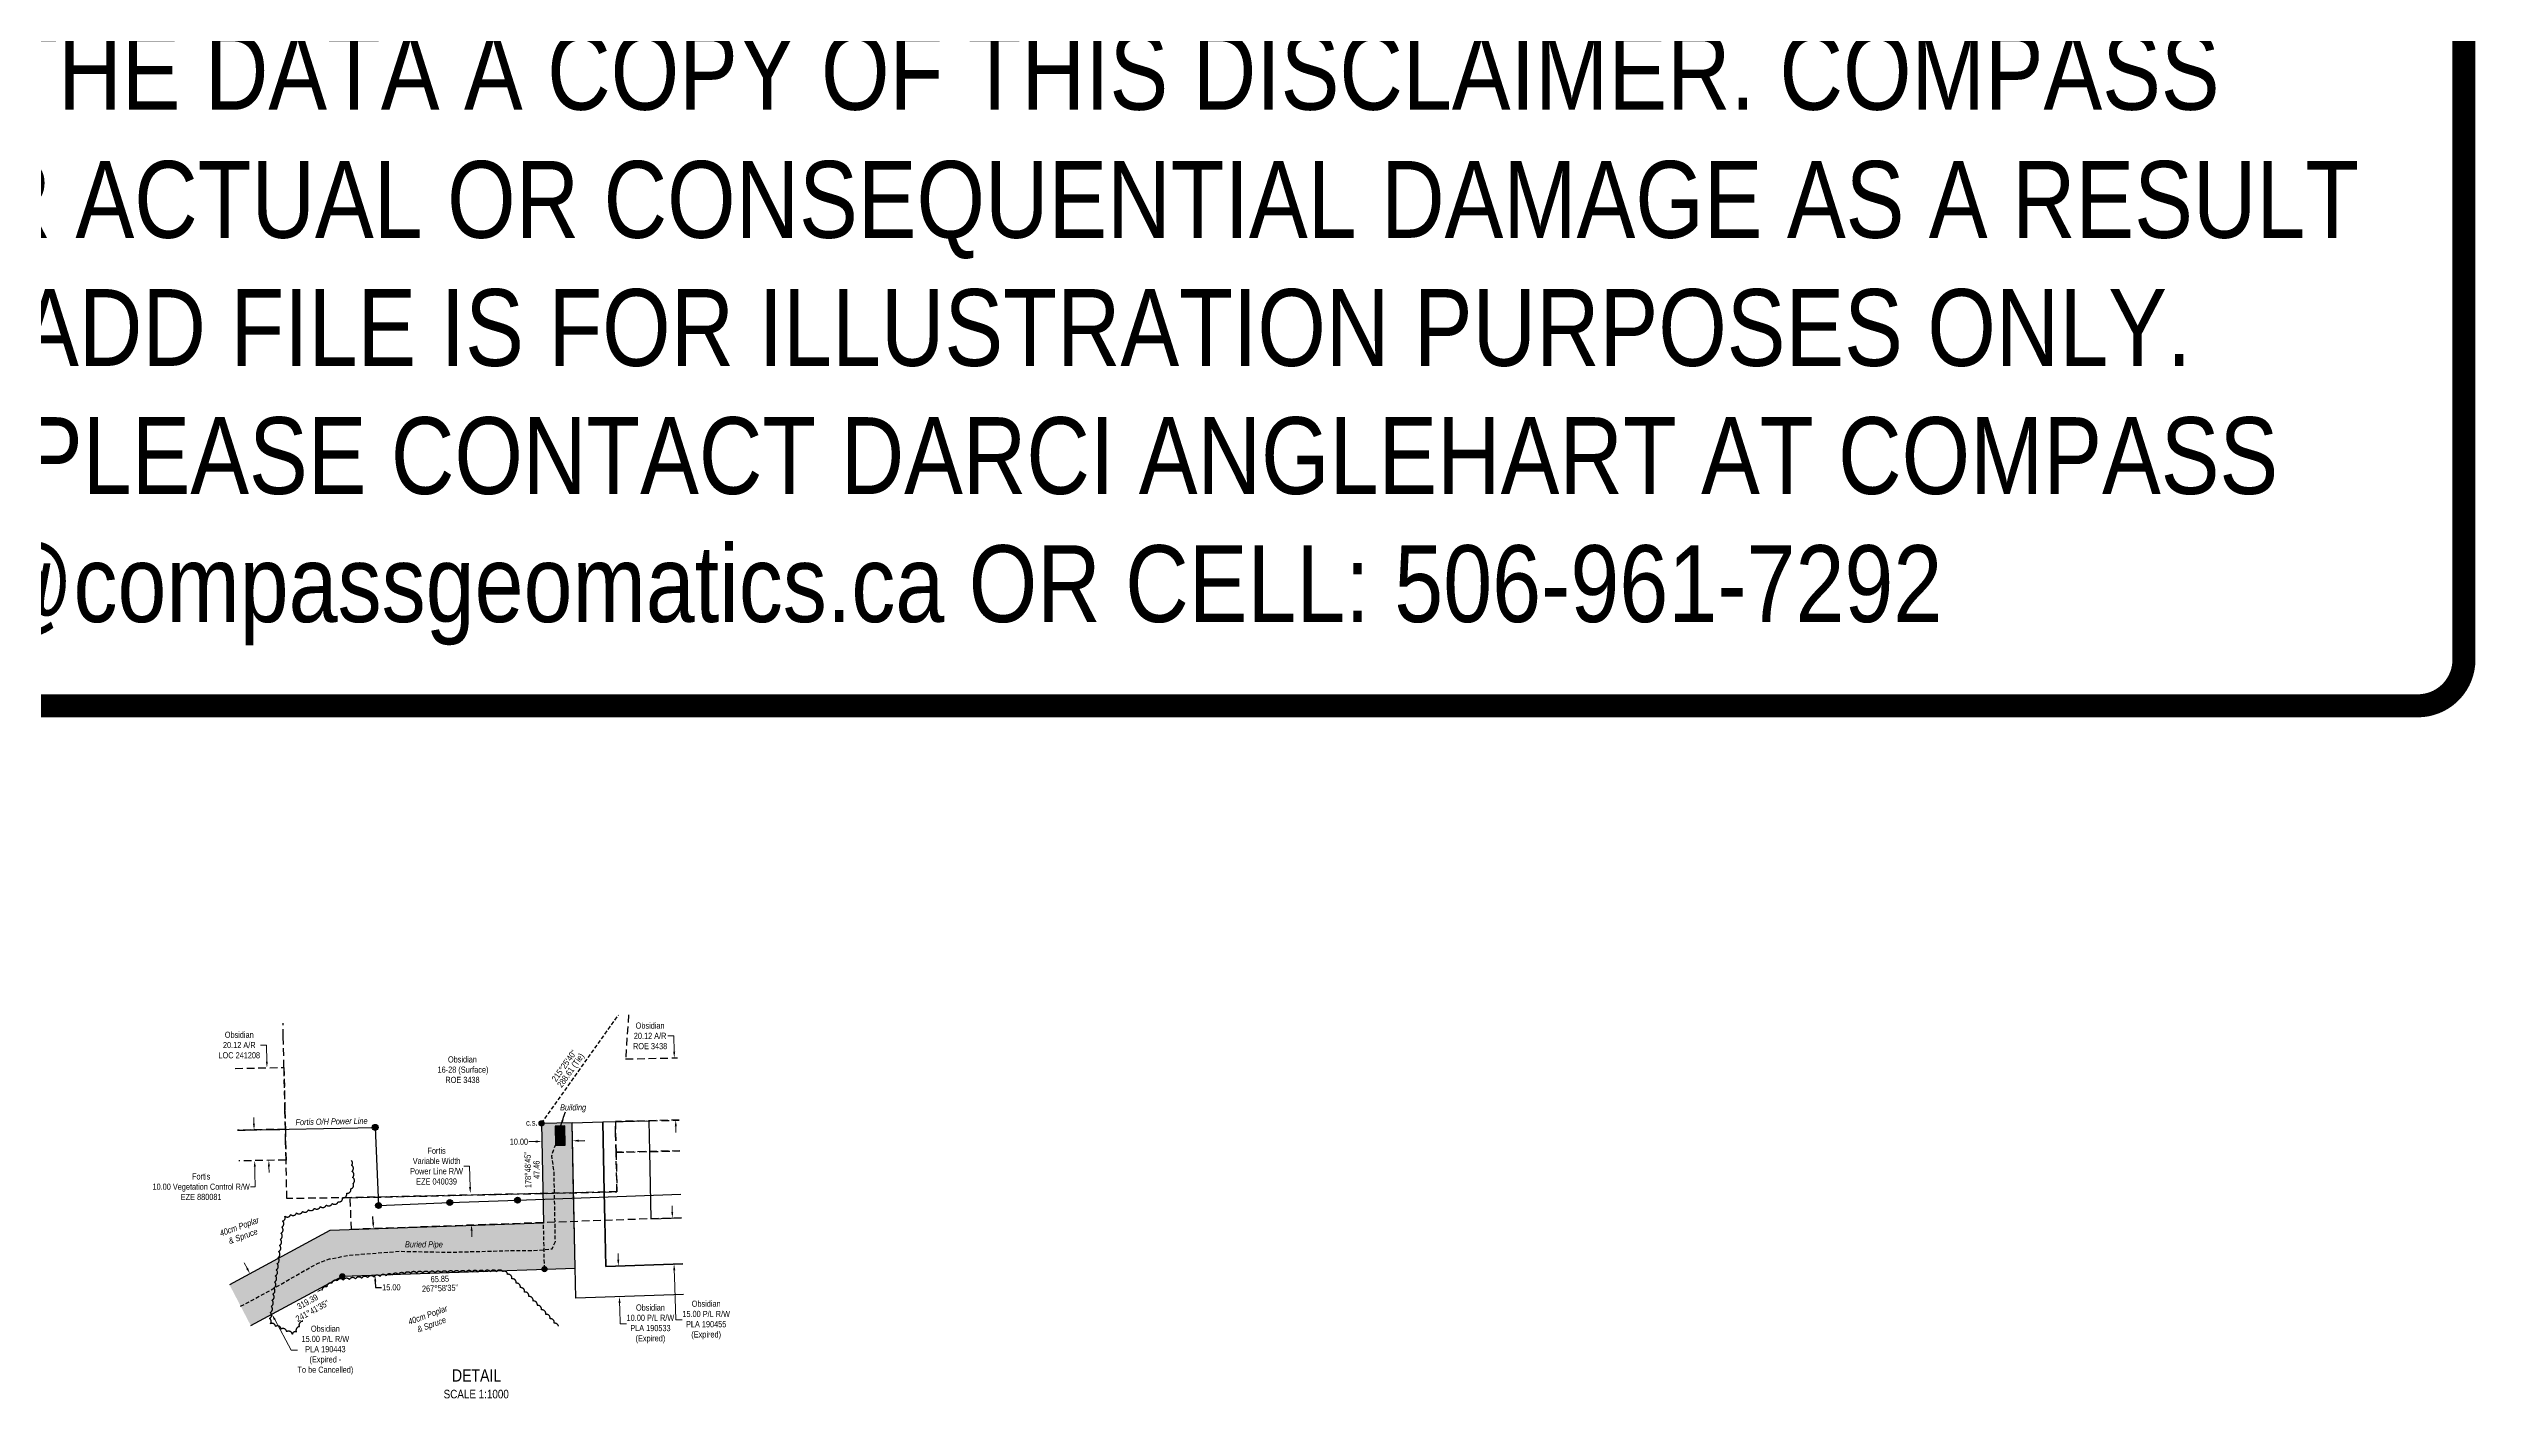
# Model space of a CAD drawing. Extents: x 604007 to 611903, y 5892401 to 5896839.
# Drawn here: x 607955 to 611903, y 5892423 to 5894631 of the extents above; entities that cross this region are included whole.
import ezdxf
from ezdxf.enums import TextEntityAlignment as Align

# ---------------------------------------------------------------- set-up
doc = ezdxf.new("R2010")
doc.units = 0
doc.header["$LTSCALE"] = 5
doc.header["$PDSIZE"] = 0.5
for name, pattern in [('0', [1, 1, 0]), ('foc-ACCESSROAD', [3.75, 2.5, -1.25]), ('foc-FLOWLINE', [3.75, 2.5, -1.25]), ('foc-TIELINE', [1.875, 1.25, -0.625]), ('foc-TRAV', [1.875, 1.25, -0.625]), ('UG_PIPE', [1.875, 1.25, -0.625])]:
    doc.linetypes.add(name, pattern=pattern)
doc.layers.get('Defpoints').update_dxf_attribs({"color": 9})
for name, color, linetype in [('AS-PIPE-UG', 44, 'UG_PIPE'), ('AS-PIPE-UG-T', 44, 'Continuous'), ('AS-POWER', 104, 'foc-POWER'), ('AS-POWER-EXISTING-PP', 72, 'Continuous'), ('C-AR', 13, 'foc-ACCESSROAD'), ('C-RW', 13, 'Continuous'), ('C-WS', 13, 'foc-ACCESSROAD'), ('DETAIL-T', 7, 'Continuous'), ('F-EZE', 190, 'foc-FLOWLINE'), ('L-BD1', 253, 'Continuous'), ('L-MON', 1, 'Continuous'), ('L-TIE', 7, 'foc-TIELINE'), ('P-PROPOSED', 10, 'Continuous'), ('P-PROPOSED-H', 21, 'Continuous'), ('P-TRAV', 4, 'foc-TRAV'), ('P-TXT', 4, 'Continuous'), ('T-BUSH', 110, '0'), ('T-BUSH-T', 110, 'Continuous')]:
    doc.layers.add(name, color=color, linetype=linetype)
doc.layers.add('AS-STRUCTURE', color=7, linetype='Continuous', lineweight=30, true_color=0x595959)
doc.layers.add('AS-STRUCTURE-H', color=7, linetype='Continuous', true_color=0xa8a8a8)
doc.layers.add('AS-STRUCTURE-T', color=7, linetype='Continuous', true_color=0x454545)
for name, color, linetype, lineweight in [('C-AR-T', 13, 'Continuous', 9), ('C-RW-T', 13, 'Continuous', 9), ('C-WS-T', 13, 'Continuous', 9), ('F-EZE-T', 190, 'Continuous', 9)]:
    doc.layers.add(name, color=color, linetype=linetype, lineweight=lineweight)
doc.layers.add('DISCLAIMER', color=7, linetype='Continuous', plot=False)
doc.styles.add('175L', font='ARIALN.TTF', dxfattribs={"height": 20})
doc.styles.add('80', font='ARIALN.TTF', dxfattribs={"height": 10})
doc.styles.add('80CG', font='ARIALN.TTF', dxfattribs={"height": 10})
doc.styles.add('80L', font='ARIALN.TTF', dxfattribs={"height": 10})
doc.styles.add('foc-LtypeFont', font='ARIALN.TTF', dxfattribs={"height": 7.35})
doc.linetypes.add('foc-POWER', pattern='A,6,-1,["P",foc-LtypeFont,S=0.2,R=0,X=-0.625,Y=-0.75],-1.24,4', length=12.24)
doc.dimstyles.new('Compass 5 000', dxfattribs={"dimscale": 5, "dimtxt": 9, "dimasz": 2, "dimexe": 0.2, "dimexo": 0.0625, "dimgap": 0.5, "dimtad": 0, "dimtih": 1, "dimtoh": 1, "dimzin": 0, "dimdsep": 46, "dimtxsty": '80CG', "dimcen": 0.1, "dimse1": 1, "dimse2": 1, "dimclrd": 256, "dimclrt": 256, "dimaunit": 1, "dimadec": 4, "dimazin": 0, "dimtfac": 0.06, "dimtofl": 0, "dimtmove": 0, "dimatfit": 1, "dimfxl": 0.2, "dimtolj": 1, "dimtzin": 0, "dimlwd": -1, "dimarcsym": 0})

# ---------------------------------------------------------------- blocks, each defined once
blk = doc.blocks.new('*D427')
at = {"layer": 'C-RW-T', "transparency": 16777216}
for p, q in [((608882, 5892660.2), (608881.7, 5892670.2)), ((608884.3, 5892590), (608884.6, 5892580)), ((608885.4, 5892555.9), (608884.6, 5892580)), ((608895.4, 5892555.9), (608885.4, 5892555.9))]:
    blk.add_line(p, q, dxfattribs=at)
for points in [[(608883.7, 5892660.3), (608880.3, 5892660.2), (608882.3, 5892650.2)], [(608885.9, 5892590), (608882.6, 5892589.9), (608883.9, 5892600)]]:
    blk.add_solid(points, dxfattribs=at)
at = {"layer": 'Defpoints', "color": 0, "transparency": 16777216}
for p in [(608903.1, 5892650.9), (608883.9, 5892600), (608904.7, 5892600.7)]:
    blk.add_point(p, dxfattribs=at)
at = {"layer": 'C-RW-T', "transparency": 16777216, "insert": (608934.4, 5892555.9), "char_height": 10, "attachment_point": 5, "style": '80CG'}
blk.add_mtext('\\A1;Obsidian\\P10.00 P/L R/W\\PPLA 190533\\P(Expired)', dxfattribs=at)
blk = doc.blocks.new('*D439')
at = {"layer": 'C-AR-T', "transparency": 16777216}
for p, q in [((608972.5, 5893024.4), (608962.5, 5893024.4)), ((608973, 5892998.6), (608972.5, 5893024.4)), ((608975.7, 5892877.2), (608975.9, 5892867.2))]:
    blk.add_line(p, q, dxfattribs=at)
for points in [[(608974.7, 5892998.7), (608971.4, 5892998.6), (608973.2, 5892988.6)], [(608977.4, 5892877.2), (608974, 5892877.2), (608975.5, 5892887.2)]]:
    blk.add_solid(points, dxfattribs=at)
at = {"layer": 'Defpoints', "color": 0, "transparency": 16777216}
for p in [(608973.2, 5892988.6), (609048.8, 5892990.3), (609051, 5892888.9)]:
    blk.add_point(p, dxfattribs=at)
at = {"layer": 'C-AR-T', "transparency": 16777216, "insert": (608933.9, 5893024.4), "char_height": 10, "attachment_point": 5, "style": '80CG'}
blk.add_mtext('\\A1;Obsidian\\P20.12 A/R\\PROE 3438', dxfattribs=at)
blk = doc.blocks.new('*D440')
at = {"layer": 'Defpoints', "color": 0, "transparency": 16777216}
for p in [(608484.9, 5892762.8), (608486.7, 5892711.8), (608643.2, 5892717.3)]:
    blk.add_point(p, dxfattribs=at)
at = {"layer": 'F-EZE-T', "transparency": 16777216}
for p, q in [((608639.9, 5892812.5), (608629.9, 5892812.5)), ((608641.1, 5892778.3), (608639.9, 5892812.5)), ((608643.6, 5892707.3), (608643.9, 5892697.3))]:
    blk.add_line(p, q, dxfattribs=at)
for points in [[(608642.7, 5892778.4), (608639.4, 5892778.3), (608641.4, 5892768.3)], [(608645.2, 5892707.4), (608641.9, 5892707.3), (608643.2, 5892717.3)]]:
    blk.add_solid(points, dxfattribs=at)
at = {"layer": 'F-EZE-T', "transparency": 16777216, "insert": (608586.5, 5892812.5), "char_height": 10, "attachment_point": 5, "style": '80CG', "bg_fill": 3, "box_fill_scale": 1.1, "bg_fill_color": 256, "bg_fill_true_color": 13158600, "bg_fill_transparency": 0}
blk.add_mtext('\\A1;Fortis\\PVariable Width\\PPower Line R/W\\PEZE 040039', dxfattribs=at)
blk = doc.blocks.new('PLIA')
at = {"color": 255, "const_width": 1}
blk.add_lwpolyline([(-0.5, 0, 1), (0.5, 0, 1)], format="xyb", close=True, dxfattribs=at)
blk = doc.blocks.new('PLIAA')
blk.add_blockref('PLIA', (0, 0))
blk = doc.blocks.new('PLIB')
at = {"color": 1}
blk.add_circle((0, 0), 0.8, dxfattribs=at)
blk = doc.blocks.new('PLIBB')
blk.add_blockref('PLIB', (0, 0))
blk = doc.blocks.new('PLICC')
for name in ['PLIAA', 'PLIBB']:
    blk.add_blockref(name, (0, 0))
blk = doc.blocks.new('PLI')
blk.add_blockref('PLICC', (0, 0))
blk = doc.blocks.new('*D441')
at = {"layer": 'Defpoints', "color": 0, "transparency": 16777216}
for p in [(608757.8, 5892852.7), (608759.1, 5892786.5), (608809.1, 5892787.6)]:
    blk.add_point(p, dxfattribs=at)
at = {"layer": 'P-TXT', "transparency": 16777216}
for p, q in [((608817.7, 5892853.9), (608827.7, 5892854.1)), ((608747.8, 5892852.5), (608736.4, 5892852.2))]:
    blk.add_line(p, q, dxfattribs=at)
for points in [[(608747.7, 5892854.2), (608747.8, 5892850.8), (608757.8, 5892852.7)], [(608817.7, 5892855.6), (608817.8, 5892852.3), (608807.7, 5892853.7)]]:
    blk.add_solid(points, dxfattribs=at)
at = {"layer": 'P-TXT', "transparency": 16777216, "insert": (608720.4, 5892852.2), "char_height": 10, "attachment_point": 5, "style": '80CG'}
blk.add_mtext('\\A1;10.00', dxfattribs=at)
blk = doc.blocks.new('POWERPOLE')
h = blk.add_hatch(color=255)
edge = h.paths.add_edge_path()
edge.add_arc((0, 0), 0.96, 0, 360)
at = {"linetype": 'Continuous'}
for p, q in [((0.68, -0.68), (-0.68, 0.68)), ((-0.68, -0.68), (0.68, 0.68))]:
    blk.add_line(p, q, dxfattribs=at)
blk.add_circle((0, 0), 0.96, dxfattribs=at)
blk = doc.blocks.new('*D442')
at = {"layer": 'C-AR-T', "transparency": 16777216}
for p, q in [((608309.8, 5893009.5), (608299.8, 5893009.5)), ((608310.4, 5892982.5), (608309.8, 5893009.5)), ((608313.8, 5892811.9), (608314, 5892801.9))]:
    blk.add_line(p, q, dxfattribs=at)
for points in [[(608312, 5892982.6), (608308.7, 5892982.5), (608310.6, 5892972.5)], [(608315.5, 5892812), (608312.1, 5892811.9), (608313.6, 5892821.9)]]:
    blk.add_solid(points, dxfattribs=at)
at = {"layer": 'Defpoints', "color": 0, "transparency": 16777216}
for p in [(608310.6, 5892972.5), (608376.9, 5892973.9), (608379.9, 5892823.2)]:
    blk.add_point(p, dxfattribs=at)
at = {"layer": 'C-AR-T', "transparency": 16777216, "insert": (608265.5, 5893009.5), "char_height": 10, "attachment_point": 5, "style": '80CG'}
blk.add_mtext('\\A1;Obsidian\\P20.12 A/R\\PLOC 241208', dxfattribs=at)
blk = doc.blocks.new('*D443')
at = {"layer": 'Defpoints', "color": 0, "transparency": 16777216}
for p in [(608199.8, 5892869.7), (608290.6, 5892821.5)]:
    blk.add_point(p, dxfattribs=at)
at = {"layer": 'F-EZE-T', "transparency": 16777216}
for p, q in [((608289.4, 5892881.5), (608289.2, 5892891.5)), ((608281.4, 5892779), (608291.4, 5892779)), ((608290.8, 5892811.5), (608291, 5892801.5)), ((608291.4, 5892779), (608291, 5892801.5))]:
    blk.add_line(p, q, dxfattribs=at)
blk.add_solid([(608291, 5892881.5), (608287.7, 5892881.4), (608289.6, 5892871.5)], dxfattribs=at)
at = {"layer": 'F-EZE-T', "transparency": 16777216, "insert": (608203.5, 5892779), "char_height": 10, "attachment_point": 5, "style": '80CG', "bg_fill": 3, "box_fill_scale": 1.1, "bg_fill_color": 256, "bg_fill_true_color": 13158600, "bg_fill_transparency": 0}
blk.add_mtext('\\A1;Fortis\\P10.00 Vegetation Control R/W\\PEZE 880081', dxfattribs=at)
at = {"layer": 'Defpoints', "color": 0, "transparency": 16777216}
blk.add_point((608200.8, 5892819.7), dxfattribs=at)
at = {"layer": 'F-EZE-T', "transparency": 16777216}
blk.add_solid([(608292.4, 5892811.5), (608289.1, 5892811.4), (608290.6, 5892821.5)], dxfattribs=at)
blk = doc.blocks.new('*D444')
at = {"layer": 'C-RW-T', "transparency": 16777216}
for p, q in [((608969.9, 5892738), (608969.5, 5892748)), ((608973.2, 5892643.1), (608973.5, 5892633.1)), ((608976, 5892562.2), (608973.5, 5892633.1)), ((608986, 5892562.2), (608976, 5892562.2))]:
    blk.add_line(p, q, dxfattribs=at)
for points in [[(608971.5, 5892738.1), (608968.2, 5892738), (608970.2, 5892728)], [(608974.8, 5892643.2), (608971.5, 5892643.1), (608972.8, 5892653.1)]]:
    blk.add_solid(points, dxfattribs=at)
at = {"layer": 'Defpoints', "color": 0, "transparency": 16777216}
for p in [(608964, 5892727.8), (608966.6, 5892652.9), (608972.8, 5892653.1)]:
    blk.add_point(p, dxfattribs=at)
at = {"layer": 'C-RW-T', "transparency": 16777216, "insert": (609025.1, 5892562.2), "char_height": 10, "attachment_point": 5, "style": '80CG'}
blk.add_mtext('\\A1;Obsidian\\P15.00 P/L R/W\\PPLA 190455\\P(Expired)', dxfattribs=at)
blk = doc.blocks.new('*D445')
at = {"layer": 'Defpoints', "color": 0, "transparency": 16777216}
for p in [(608474.2, 5892710.5), (608476.9, 5892634.9), (608486.4, 5892635.3)]:
    blk.add_point(p, dxfattribs=at)
at = {"layer": 'P-TXT', "transparency": 16777216}
for p, q in [((608483.3, 5892720.8), (608483, 5892730.8)), ((608486.7, 5892625.3), (608487.1, 5892615.3)), ((608487.1, 5892615.3), (608497.1, 5892615.3))]:
    blk.add_line(p, q, dxfattribs=at)
for points in [[(608485, 5892720.9), (608481.7, 5892720.8), (608483.7, 5892710.9)], [(608488.4, 5892625.3), (608485.1, 5892625.2), (608486.4, 5892635.3)]]:
    blk.add_solid(points, dxfattribs=at)
at = {"layer": 'P-TXT', "transparency": 16777216, "insert": (608513, 5892615.3), "char_height": 10, "attachment_point": 5, "style": '80CG'}
blk.add_mtext('\\A1;15.00', dxfattribs=at)
blk = doc.blocks.new('*D462')
at = {"layer": 'C-RW-T', "transparency": 16777216}
for p, q in [((608278.2, 5892646.4), (608273.5, 5892655.2)), ((608323.3, 5892562.8), (608350, 5892513.2)), ((608350, 5892513.2), (608360, 5892513.2))]:
    blk.add_line(p, q, dxfattribs=at)
for points in [[(608279.7, 5892647.2), (608276.7, 5892645.6), (608282.9, 5892637.6)], [(608324.7, 5892563.6), (608321.8, 5892562), (608318.5, 5892571.6)]]:
    blk.add_solid(points, dxfattribs=at)
at = {"layer": 'Defpoints', "color": 0, "transparency": 16777216}
for p in [(608276.1, 5892634), (608311.7, 5892567.9), (608318.5, 5892571.6)]:
    blk.add_point(p, dxfattribs=at)
at = {"layer": 'C-RW-T', "transparency": 16777216, "insert": (608405.6, 5892513.2), "char_height": 10, "attachment_point": 5, "style": '80CG'}
blk.add_mtext('\\A1;Obsidian\\P15.00 P/L R/W\\PPLA 190443\\P(Expired -\\PTo be Cancelled)', dxfattribs=at)
blk = doc.blocks.new('Disclaimer_Legal')
at = {"layer": 'DISCLAIMER', "color": 254, "flags": 128}
blk.add_lwpolyline([(-3612.9, -1104.6, 37.5, 37.5, 0), (4096.1, -1104.6, 37.5, 37.5, 0.414214), (4171.1, -1029.6, 37.5, 37.5, 0), (4171.1, 2078.7, 37.5, 0, 0.414214), (4096.1, 2153.7, 0, 0, 0), (-3612.9, 2153.7, 0, 0, 0.414214), (-3687.9, 2078.7, 0, 0, 0), (-3687.9, -1029.6, 0, 37.5, 0.414214)], format="xyseb", close=True, dxfattribs=at)
at = {"layer": 'DISCLAIMER', "color": 254, "insert": (241.6, 533.9), "char_height": 125, "width": 7717.568, "attachment_point": 5, "style": '80'}
blk.add_mtext('NOTICE TO THE CORPORATION, PERSON &/OR PERSONS REGARDING THIS COMPUTER AIDED DESIGN AND DRAFTING (CADD) FILES. ACCEPTANCE OF THE CADD DATA IS BASED ON THE FOLLOWING DISCLAIMER WHICH COVERS ALL CADD DATA RECIEVED FROM COMPASS GEOMATICS LTD.\\P{\\fArial Narrow|b1|i0|c0|p34;DISCLAIMER}\\PCOMPASS GEOMATICS LTD. MAKES NO REPRESENTATION OR WARRANTIES, EXPRESS OR IMPLIED, WITH RESPECT TO THE REUSE OF THE DATA PROVIDED HEREWITH, REGARDLESS OF ITS FORMAT OR THE MEANS OF ITS TRANSMISSION. THERE IS NO GUARANTEE OR REPRESENTATION TO THE USER AS TO THE ACCURACY, CURRENCY, SUITABILITY OR RELIABILITY OF THIS DATA FOR ANY PURPOSE. THE USER ACCEPTS THE DATA "AS IS", AND ASSUMES ALL RISKS ASSOCIATED WITH ITS USE. BY ACCEPTANCE OF THIS DATA, THE USER AGREES NOT TO TRANSMIT THIS DATA OR PROVIDE ACCESS OR ANY PART OF IT TO ANOTHER PARTY UNLESS THE USER SHALL INCLUDE WITH THE DATA A COPY OF THIS DISCLAIMER. COMPASS GEOMATICS LTD. ASSUMES NO RESPONSIBILITY FOR ACTUAL OR CONSEQUENTIAL DAMAGE AS A RESULT OF ANY USER\'S RELIANCE ON THIS DATA. THIS CADD FILE IS FOR ILLUSTRATION PURPOSES ONLY.\\PIF YOU REQUIRE MORE ACCURATE INFORMATION, PLEASE CONTACT DARCI ANGLEHART AT COMPASS GEOMATICS LTD. VIA EMAIL: darci.anglehart@compassgeomatics.ca OR CELL: 506-961-7292', dxfattribs=at)

msp = doc.modelspace()

# ---------------------------------------------------------------- hatches: boundary and pattern name
at = {"layer": 'AS-STRUCTURE-H'}
h = msp.add_hatch(color=256, dxfattribs=at)
h.dxf.hatch_style = 1
h.paths.add_polyline_path([(608795.925, 5892846.357), (608795.2, 5892877.907), (608779.53, 5892877.772), (608779.81, 5892846.307)])
at = {"layer": 'P-PROPOSED-H'}
h = msp.add_hatch(color=256, dxfattribs=at)
h.dxf.hatch_style = 1
h.paths.add_polyline_path([(608284.211, 5892553.127), (608433.215, 5892633.382), (608812.009, 5892646.755), (608807.109, 5892883.172), (608757.14, 5892882.137), (608760.501, 5892719.984), (608413.068, 5892707.717), (608249.581, 5892619.662)])

# ---------------------------------------------------------------- linework, layer by layer
at = {"layer": 'AS-PIPE-UG', "flags": 128}
msp.add_lwpolyline([(608267.774, 5892584.708), (608282.235, 5892592.077), (608331.565, 5892619.222), (608365.755, 5892639.417), (608393.005, 5892654.262), (608412.57, 5892661.477), (608445.57, 5892667.717), (608526.665, 5892673.977), (608606.93, 5892672.447), (608677.545, 5892674.332), (608712.31, 5892675.262), (608750.435, 5892675.567), (608774.745, 5892678.207), (608779.71, 5892689.962), (608778.86, 5892740.492), (608777.6, 5892804.267), (608773.88, 5892829.487), (608779.755, 5892846.372)], dxfattribs=at)
at = {"layer": 'AS-POWER', "flags": 128}
msp.add_lwpolyline([(608262.871, 5892871.046), (608486.615, 5892875.622), (608492.145, 5892748.577), (608607.93, 5892753.257), (608718.32, 5892757.222), (608984.101, 5892766.768)], dxfattribs=at)
at = {"layer": 'AS-STRUCTURE', "flags": 128}
msp.add_lwpolyline([(608795.925, 5892846.357), (608795.2, 5892877.907), (608779.53, 5892877.772), (608779.81, 5892846.307)], close=True, dxfattribs=at)
at = {"layer": 'C-AR'}
msp.add_lwpolyline([(608258.829, 5892971.458), (608338.243, 5892973.07), (608339.799, 5892902.498), (608340.457, 5892872.486), (608262.876, 5892870.933)], dxfattribs=at)
at = {"layer": 'C-RW'}
for points in [[(608988.129, 5892603.627), (608812.81, 5892597.496), (608811.815, 5892647.403), (608810.317, 5892722.378), (608809.384, 5892769.16), (608807.109, 5892883.172), (608857.093, 5892884.502), (608859.352, 5892770.259), (608860.262, 5892724.142), (608861.74, 5892649.26), (608986.895, 5892653.621)], [(608986.895, 5892653.621), (608861.74, 5892649.26), (608860.262, 5892724.142), (608859.352, 5892770.259), (608857.093, 5892884.502), (608877.417, 5892885.005), (608932.043, 5892886.246), (608933.032, 5892836.231), (608935.194, 5892726.786), (608985.045, 5892728.546)]]:
    msp.add_lwpolyline(points, dxfattribs=at)
at = {"layer": 'C-WS'}
for points in [[(608898.754, 5893058.457), (608893.983, 5892986.879), (608978.62, 5892988.744)], [(608981.12, 5892887.479), (608877.416, 5892885.045), (608878.526, 5892835.033), (608878.526, 5892835.033), (608880.002, 5892770.716), (608446.13, 5892761.156), (608342.944, 5892759.677), (608341.56, 5892822.478), (608340.897, 5892852.486), (608340.457, 5892872.486), (608339.797, 5892902.498), (608338.243, 5892973.07), (608337.145, 5893022.899), (608336.656, 5893045.064)]]:
    msp.add_lwpolyline(points, dxfattribs=at)
at = {"layer": 'F-EZE'}
for points in [[(608262.876, 5892870.934), (608340.457, 5892872.486), (608340.897, 5892852.486), (608341.56, 5892822.478), (608264.888, 5892820.945)], [(608982.359, 5892837.318), (608878.526, 5892835.033), (608877.835, 5892865.037), (608877.416, 5892885.045), (608981.124, 5892887.328)], [(608985.045, 5892728.547), (608447.88, 5892709.589), (608446.13, 5892761.156), (608880.002, 5892770.716), (608878.526, 5892835.033), (608982.359, 5892837.318)]]:
    msp.add_lwpolyline(points, dxfattribs=at)
at = {"layer": 'L-TIE', "flags": 128}
msp.add_lwpolyline([(608757.14, 5892882.137), (608882.294, 5893058.065)], dxfattribs=at)
at = {"layer": 'P-PROPOSED', "flags": 128}
msp.add_lwpolyline([(608284.211, 5892553.127), (608433.215, 5892633.382), (608812.009, 5892646.755), (608807.109, 5892883.172), (608757.14, 5892882.137), (608760.501, 5892719.984), (608413.068, 5892707.717), (608249.581, 5892619.662)], dxfattribs=at)
at = {"layer": 'P-TRAV', "flags": 128}
msp.add_lwpolyline([(608762.055, 5892644.992), (608760.501, 5892719.984)], dxfattribs=at)
at = {"layer": 'T-BUSH', "flags": 128}
msp.add_lwpolyline([(608784.769, 5892552.327, 0.38628034), (608777.938, 5892556.87, 0.52056705), (608771.043, 5892564.106, 0.52056705), (608764.147, 5892571.343, 0.52056705), (608757.251, 5892578.579, 0.52056705), (608750.355, 5892585.816, 0.52056705), (608743.46, 5892593.052, 0.52056705), (608736.564, 5892600.289, 0.52056705), (608729.668, 5892607.526, 0.52056705), (608722.772, 5892614.762, 0.52056705), (608715.877, 5892621.999, 0.52056705), (608708.981, 5892629.235, 0.52056705), (608702.085, 5892636.472, 0.52056705), (608694.047, 5892640.974, 0.52056705), (608684.052, 5892640.795, 0.52056705), (608674.058, 5892640.617, 0.52056705), (608664.064, 5892640.438, 0.52056705), (608654.069, 5892640.26, 0.52056705), (608644.075, 5892640.081, 0.52056705), (608634.08, 5892639.903, 0.52056705), (608624.086, 5892639.724, 0.52056705), (608614.092, 5892639.546, 0.52056705), (608604.097, 5892639.367, 0.52056705), (608594.103, 5892639.188, 0.52056705), (608584.109, 5892639.01, 0.52056705), (608574.114, 5892638.831, 0.52056705), (608564.12, 5892638.653, 0.52056705), (608554.126, 5892638.474, 0.52056705), (608544.139, 5892638.156, 0.52056705), (608534.195, 5892637.146, 0.52056705), (608524.25, 5892636.136, 0.52056705), (608514.305, 5892635.126, 0.52056705), (608504.36, 5892634.116, 0.52056705), (608494.415, 5892633.105, 0.52056705), (608484.471, 5892632.095, 0.52056705), (608474.526, 5892631.085, 0.52056705), (608464.581, 5892630.075, 0.52056705), (608454.636, 5892629.065, 0.52056705), (608444.692, 5892628.055, 0.52056705), (608434.747, 5892627.045, 0.52056705), (608424.802, 5892626.035, 0.52056705), (608416.019, 5892622.037, 0.52056705), (608408.007, 5892616.061, 0.52056705), (608399.995, 5892610.084, 0.52056705), (608392.507, 5892603.648, 0.52056705), (608387.632, 5892594.921, 0.52056705), (608382.757, 5892586.194, 0.52056705), (608377.882, 5892577.467, 0.52056705), (608373.008, 5892568.741, 0.52056705), (608368.133, 5892560.014, 0.52056705), (608363.258, 5892551.287, 0.52056705), (608358.383, 5892542.56, 0.52056705), (608351.87, 5892538.935, 0.52056705), (608342.826, 5892543.191, 0.52056705), (608333.781, 5892547.447, 0.52056705), (608324.737, 5892551.704, 0.52056705), (608315.692, 5892555.96, 0.52056705), (608314.813, 5892564.646, 0.52056705), (608316.177, 5892574.548, 0.52056705), (608317.54, 5892584.451, 0.52056705), (608318.903, 5892594.353, 0.52056705), (608320.267, 5892604.256, 0.52056705), (608321.63, 5892614.159, 0.52056705), (608322.994, 5892624.061, 0.52056705), (608324.357, 5892633.964, 0.52056705), (608325.721, 5892643.866, 0.52056705), (608327.084, 5892653.769, 0.52056705), (608328.447, 5892663.671, 0.52056705), (608329.811, 5892673.574, 0.52056705), (608331.055, 5892683.492, 0.52056705), (608332.293, 5892693.411, 0.52056705), (608333.53, 5892703.33, 0.52056705), (608334.767, 5892713.249, 0.52056705), (608336.004, 5892723.168, 0.52056705), (608339.5, 5892731.12, 0.52056705), (608349.156, 5892733.706, 0.52056705), (608358.811, 5892736.291, 0.52056705), (608368.467, 5892738.877, 0.52056705), (608378.123, 5892741.463, 0.52056705), (608387.779, 5892744.049, 0.52056705), (608397.434, 5892746.634, 0.52056705), (608407.09, 5892749.22, 0.52056705), (608416.746, 5892751.806, 0.52056705), (608426.402, 5892754.392, 0.52056705), (608433.636, 5892760.94, 0.52056705), (608440.342, 5892768.353, 0.52056705), (608447.048, 5892775.765, 0.52056705), (608450.768, 5892784.18, 0.52056705), (608449.891, 5892794.138, 0.52056705), (608449.014, 5892804.095, 0.52056705), (608448.137, 5892814.052, 0.52056705), (608447.468, 5892821.649)], format="xyb", dxfattribs=at)

# ---------------------------------------------------------------- block references
at = {"color": 5}
msp.add_blockref('Disclaimer_Legal', (607713.601, 5894666.061), dxfattribs=at)
at = {"layer": 'AS-POWER-EXISTING-PP', "xscale": 4.99798195, "yscale": 4.99798195, "zscale": 4.99798195}
msp.add_blockref('POWERPOLE', (608718.32, 5892757.222), dxfattribs=at)
at = {"layer": 'L-MON', "xscale": 4.99798195, "yscale": 4.99798195, "zscale": 24.99999999999998}
for p in [(608757.14, 5892882.137), (608762.055, 5892644.992)]:
    msp.add_blockref('PLI', p, dxfattribs=at)

# ---------------------------------------------------------------- texts
at = {"layer": 'AS-PIPE-UG-T', "insert": (608535.062, 5892690.239), "char_height": 9.99596, "attachment_point": 1, "style": '80L'}
msp.add_mtext_dynamic_manual_height_columns('{\\fArial Narrow|b0|i1|c0|p34;Buried Pipe}', width=59.03588, gutter_width=50, heights=[0], dxfattribs=at)
at = {"layer": 'AS-POWER', "insert": (608356.549, 5892889.034), "char_height": 10, "attachment_point": 1, "rotation": 1.146893, "style": '175L'}
msp.add_mtext_dynamic_manual_height_columns('\\pi0.32626;{\\fArial Narrow|b0|i1|c0|p34;Fortis O/H Power Line }', width=112.50109, gutter_width=100, heights=[0], dxfattribs=at)
at = {"layer": 'AS-STRUCTURE-T', "insert": (608787.407, 5892913.051), "char_height": 9.99596, "attachment_point": 1, "style": '80L'}
msp.add_mtext_dynamic_manual_height_columns('{\\fArial Narrow|b0|i1|c0|p34;Building}', width=59.03588, gutter_width=50, heights=[0], dxfattribs=at)
at = {"layer": 'C-WS-T', "insert": (608587.432, 5892991.147), "char_height": 9.99596, "attachment_point": 1, "style": '80L'}
msp.add_mtext_dynamic_manual_height_columns('\\pi17.574;Obsidian\\P\\pi0.66365;16-28 (Surface)\\P\\pi13.445;ROE 3438', width=78.96304, gutter_width=49.98, heights=[0], dxfattribs=at)
at = {"layer": 'DETAIL-T', "color": 3, "insert": (608537.41, 5892481.984), "char_height": 19.99193, "width": 225.74305, "attachment_point": 1, "style": '80CG'}
msp.add_mtext('\\pi74.074;DETAIL\\P\\pi60.603;{\\H0.7x;SCALE 1:1000}', dxfattribs=at)
at = {"layer": 'L-BD1', "style": '80L'}
for s, height, rotation, p in [("215°25'40''", 9.99596, 54.5723, (608793.965, 5892975.962)), ('288.61 (Tie)', 9.99596, 54.5723, (608805.572, 5892967.705)), ("178°48'45''", 9.99596, 91.1873, (608734.974, 5892806.319)), ('47.46', 9.996, 91.1873, (608749.215, 5892806.614)), ("267°58'35''", 9.99596, 2.022, (608592.315, 5892613.993)), ('65.85', 9.996, 2.022, (608591.786, 5892628.978))]:
    msp.add_text(s, height=height, rotation=rotation, dxfattribs=at).set_placement(p, align=Align.MIDDLE)
at = {"layer": 'L-MON', "insert": (608732.155, 5892888.194), "char_height": 9.996, "attachment_point": 1, "style": '80L'}
msp.add_mtext_dynamic_manual_height_columns('c.s.', width=16.94857, gutter_width=50, heights=[0], dxfattribs=at)
at = {"layer": 'T-BUSH-T', "insert": (608538.69, 5892563.497), "char_height": 9.99596, "attachment_point": 1, "rotation": 20, "style": '80L'}
msp.add_mtext_dynamic_manual_height_columns('\\pi0.32569;{\\fArial Narrow|b0|i1|c0|p34;40cm Poplar\\P\\pi9.7455;& Spruce}', width=65.40696, gutter_width=50, heights=[0], dxfattribs=at)

# ---------------------------------------------------------------- dimensions: what is measured, and where the dimension line sits
at = {"layer": 'C-AR-T'}
for base, p1, p2, angle, text, picture, middle in [((608973.248, 5892988.625), (609051.01, 5892888.867), (609048.776, 5892990.289), 91.261867, 'Obsidian\\P20.12 A/R\\PROE 3438', '*D439', (608933.912, 5893024.436)), ((608310.573, 5892972.526), (608379.901, 5892823.244), (608376.883, 5892973.854), 91.147831, 'Obsidian\\P20.12 A/R\\PLOC 241208', '*D442', (608265.517, 5893009.531))]:
    dim = msp.add_linear_dim(base=base, p1=p1, p2=p2, angle=angle, text=text, dimstyle='Compass 5 000', dxfattribs=at)
    dim.commit()
    dim.dimension.update_dxf_attribs({"geometry": picture, "text_midpoint": middle, "dimtype": 161})
at = {"layer": 'C-RW-T'}
for base, p1, p2, angle, text, picture, middle in [((608972.833, 5892653.131), (608963.991, 5892727.818), (608966.601, 5892652.914), 271.996057, 'Obsidian\\P15.00 P/L R/W\\PPLA 190455\\P(Expired)', '*D444', (608979.03, 5892562.198)), ((608883.943, 5892599.983), (608903.096, 5892650.919), (608904.714, 5892600.652), 271.844242, 'Obsidian\\P10.00 P/L R/W\\PPLA 190533\\P(Expired)', '*D427', (608891.808, 5892555.934))]:
    dim = msp.add_linear_dim(base=base, p1=p1, p2=p2, angle=angle, text=text, dimstyle='Compass 5 000', override={"dimtmove": 1}, dxfattribs=at)
    dim.commit()
    dim.dimension.update_dxf_attribs({"geometry": picture, "text_midpoint": middle, "dimtype": 161})
at = {"layer": 'P-TXT'}
dim = msp.add_linear_dim(base=(608757.75, 5892852.692), p1=(608809.09, 5892787.577), p2=(608759.121, 5892786.541), angle=181.187326, text='10.00', dimstyle='Compass 5 000', dxfattribs=at)
dim.commit()
dim.dimension.update_dxf_attribs({"geometry": '*D441', "text_midpoint": (608720.439, 5892852.249), "dimtype": 161})

# ---------------------------------------------------------------- leaders
at = {"layer": 'AS-STRUCTURE-T', "path_type": 1}
msp.add_leader([(608788.374, 5892877.494), (608796.032, 5892900.902)], dimstyle='Compass 5 000', override={"dimgap": 0.5, "dimtad": 0}, dxfattribs=at)

# ---------------------------------------------------------------- next in the draw order: texts
at = {"layer": 'L-BD1', "insert": (608374.024, 5892596.198), "char_height": 9.99596, "width": 56.28464, "attachment_point": 2, "rotation": 28.3072, "style": '80L', "bg_fill": 3, "box_fill_scale": 1.1, "bg_fill_color": 256, "bg_fill_transparency": 0}
msp.add_mtext("319.39 241°41'35''", dxfattribs=at)

# ---------------------------------------------------------------- next in the draw order: dimensions: what is measured, and where the dimension line sits
at = {"layer": 'F-EZE-T'}
for base, p1, p2, angle, text, override, picture, middle in [((608290.582, 5892821.461), (608199.77, 5892869.67), (608200.77, 5892819.663), 271.146494, 'Fortis\\P10.00 Vegetation Control R/W\\PEZE 880081', {"dimtmove": 1, "dimtfill": 1}, '*D443', (608275.853, 5892778.958)), ((608643.225, 5892717.325), (608484.924, 5892762.806), (608486.724, 5892711.802), 272.021306, 'Fortis\\PVariable Width\\PPower Line R/W\\PEZE 040039', {"dimtfill": 1}, '*D440', (608586.48, 5892812.462))]:
    dim = msp.add_linear_dim(base=base, p1=p1, p2=p2, angle=angle, text=text, dimstyle='Compass 5 000', override=override, dxfattribs=at)
    dim.commit()
    dim.dimension.update_dxf_attribs({"geometry": picture, "text_midpoint": middle, "dimtype": 161})

# ---------------------------------------------------------------- next in the draw order: block references
at = {"layer": 'AS-POWER-EXISTING-PP', "xscale": 4.99798195, "yscale": 4.99798195, "zscale": 4.99798195}
for p in [(608486.615, 5892875.622), (608492.145, 5892748.577), (608607.93, 5892753.257)]:
    msp.add_blockref('POWERPOLE', p, dxfattribs=at)
at = {"layer": 'L-MON', "xscale": 4.99798195, "yscale": 4.99798195, "zscale": 24.99999999999998}
msp.add_blockref('PLI', (608433.215, 5892633.382), dxfattribs=at)

# ---------------------------------------------------------------- next in the draw order: texts
at = {"layer": 'T-BUSH-T', "insert": (608232.104, 5892707.309), "char_height": 9.99596, "attachment_point": 1, "rotation": 20, "style": '80L'}
msp.add_mtext_dynamic_manual_height_columns('\\pi0.32569;{\\fArial Narrow|b0|i1|c0|p34;40cm Poplar\\P\\pi9.7455;& Spruce}', width=65.40696, gutter_width=50, heights=[0], dxfattribs=at)

# ---------------------------------------------------------------- next in the draw order: dimensions: what is measured, and where the dimension line sits
at = {"layer": 'C-RW-T', "color": 5}
dim = msp.add_linear_dim(base=(608318.511, 5892571.601), p1=(608276.114, 5892633.953), p2=(608311.679, 5892567.922), angle=298.307222, text='Obsidian\\P15.00 P/L R/W\\PPLA 190443\\P(Expired -\\PTo be Cancelled)', dimstyle='Compass 5 000', dxfattribs=at)
dim.commit()
dim.dimension.update_dxf_attribs({"geometry": '*D462', "text_midpoint": (608405.6, 5892513.188), "dimtype": 161})
at = {"layer": 'P-TXT'}
dim = msp.add_linear_dim(base=(608486.37, 5892635.258), p1=(608474.247, 5892710.52), p2=(608476.916, 5892634.925), angle=272.022041, text='15.00', dimstyle='Compass 5 000', dxfattribs=at)
dim.commit()
dim.dimension.update_dxf_attribs({"geometry": '*D445', "text_midpoint": (608513.014, 5892615.271), "dimtype": 161})

doc.saveas('drawing.dxf')
